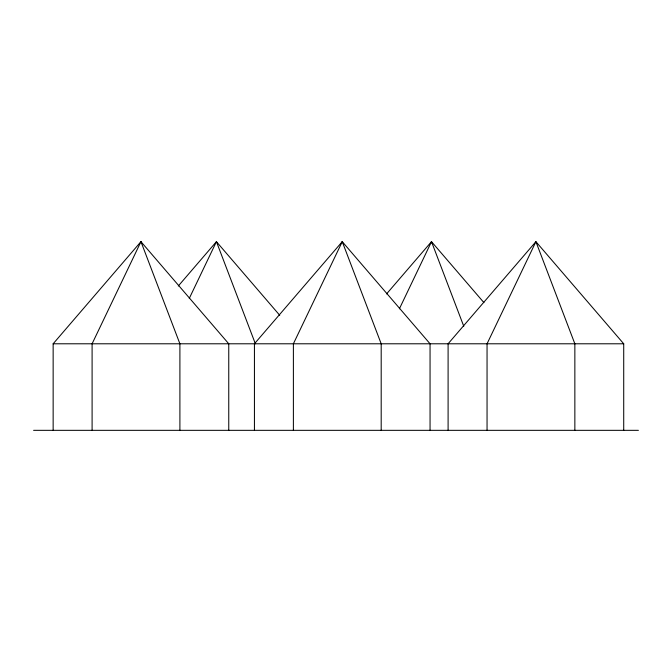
<?xml version="1.0" encoding="UTF-8"?>
<svg xmlns="http://www.w3.org/2000/svg" width="672" height="672" viewBox="0 0 672 672"><rect width="100%" height="100%" fill="white"/><g stroke="black" fill="none" stroke-linecap="round" stroke-linejoin="round"><path stroke-width="1.01" d="M341.502 243.617L342.25 241.668L430.055 343.787L430.055 430.332M430.76 243.617L431.5 241.668L483.916 302.618M228.757 430.332L228.757 343.787L140.952 241.668L92.098 343.787L92.098 430.332M189.277 298.402L216.426 241.668L279.728 315.286M381.192 430.332L381.192 343.787L342.25 241.668L293.387 343.787L293.387 430.332M399.386 308.801L431.5 241.668L463.772 326.281M53.147 430.332L53.147 343.787L140.952 241.668L141.859 243.558M178.307 285.995L216.426 241.668L255.377 343.787M342.25 241.668L254.436 343.787L254.436 430.332M386.576 293.916L431.5 241.668M53.147 343.787L623.717 343.787L623.717 430.332M33.6 430.332L638.4 430.332M623.717 343.787L535.912 241.668L448.098 343.787L448.098 430.332M140.952 241.668L179.903 343.787L179.903 430.332M574.854 430.332L574.854 343.787L535.912 241.668L487.049 343.787L487.049 430.332"/></g></svg>
